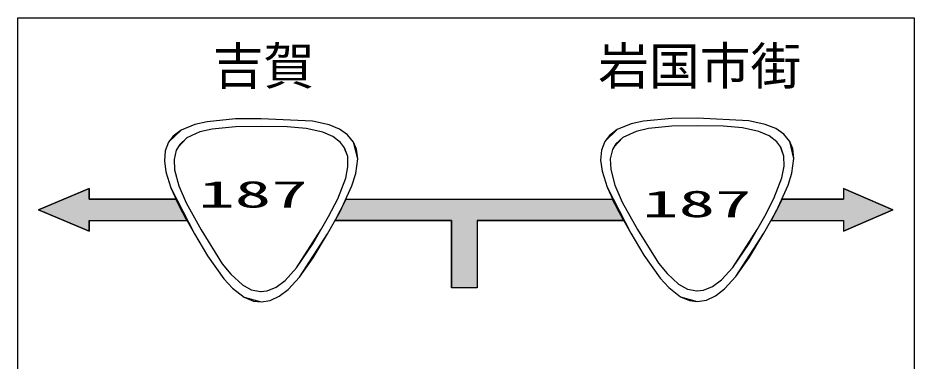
# Model space of a CAD drawing. Units: millimetres, scale not verified. Extents: x 40000 to 680000, y 20000 to 380000.
# Drawn here: x 261590 to 305731, y 263293 to 280229 of the extents above; entities that cross this region are included whole.
import ezdxf
from ezdxf.enums import TextEntityAlignment as Align

# ---------------------------------------------------------------- set-up
doc = ezdxf.new("R2010")
doc.units = ezdxf.units.MM
doc.header["$LTSCALE"] = 1000
doc.layers.add('M-STR-STRC', color=7, linetype='Continuous', lineweight=25)
doc.styles.add('ＭＳ ゴシック', font='')
doc.styles.get('ＭＳ ゴシック').set_extended_font_data('MS Gothic')

msp = doc.modelspace()

# ---------------------------------------------------------------- hatches: boundary and pattern name
at = {"layer": 'M-STR-STRC'}
for points in [[(269364, 271285), (265099, 271285), (265099, 271811), (262603, 270760), (265099, 269709), (265099, 270234), (269908, 270234)], [(299239, 271284), (298693, 270233), (302259, 270233), (302259, 269708), (304679, 270759), (302259, 271810), (302259, 271284)], [(290866, 271285), (291412, 270234), (284214, 270234), (284214, 266915), (282953, 266915), (282953, 270234), (277220, 270234), (277763, 271285)]]:
    msp.add_hatch(color=256, dxfattribs=at).paths.add_polyline_path(points)

# ---------------------------------------------------------------- linework, layer by layer
for p, q in [((261590, 262372), (261591, 280229)), ((261591, 280229), (305731, 280228)), ((305731, 280228), (305730, 262371)), ((270909, 275108), (270302, 274971)), ((270909, 275108), (270302, 274971)), ((270909, 275108), (270302, 274971)), ((272303, 275240), (270909, 275108)), ((272303, 275240), (270909, 275108)), ((272303, 275240), (270909, 275108)), ((273564, 275253), (272303, 275240)), ((273564, 275253), (272303, 275240)), ((273564, 275253), (272303, 275240)), ((276106, 275126), (273564, 275253)), ((276916, 274944), (276106, 275126)), ((291790, 274999), (291113, 274721)), ((291790, 274999), (291113, 274721)), ((291790, 274999), (291113, 274721)), ((292398, 275135), (291790, 274999)), ((292398, 275135), (291790, 274999)), ((292398, 275135), (291790, 274999)), ((293792, 275267), (292398, 275135)), ((293792, 275267), (292398, 275135)), ((293792, 275267), (292398, 275135)), ((295053, 275280), (293792, 275267)), ((295053, 275280), (293792, 275267)), ((295053, 275280), (293792, 275267)), ((297594, 275154), (295053, 275280)), ((298404, 274972), (297594, 275154)), ((269624, 274694), (269013, 274097)), ((269624, 274694), (269238, 274401)), ((269624, 274694), (269238, 274401)), ((270302, 274971), (269624, 274694)), ((270302, 274971), (269624, 274694)), ((270302, 274971), (269624, 274694)), ((270552, 274603), (269903, 274305)), ((270552, 274603), (269903, 274305)), ((270552, 274603), (269903, 274305)), ((271153, 274744), (270552, 274603)), ((271153, 274744), (270552, 274603)), ((271153, 274744), (270552, 274603)), ((272307, 274861), (271153, 274744)), ((272307, 274861), (271153, 274744)), ((272307, 274861), (271153, 274744)), ((273564, 274878), (272307, 274861)), ((273564, 274878), (272307, 274861)), ((273564, 274878), (272307, 274861)), ((274859, 274859), (273564, 274878)), ((275791, 274773), (274859, 274859)), ((276604, 274594), (275791, 274773)), ((277104, 274380), (276604, 274594)), ((277425, 274737), (276916, 274944)), ((277831, 274457), (277425, 274737)), ((291113, 274721), (290501, 274124)), ((291113, 274721), (290727, 274429)), ((291113, 274721), (290727, 274429)), ((292041, 274630), (291392, 274333)), ((292041, 274630), (291392, 274333)), ((292041, 274630), (291392, 274333)), ((292642, 274772), (292041, 274630)), ((292642, 274772), (292041, 274630)), ((292642, 274772), (292041, 274630)), ((293795, 274889), (292642, 274772)), ((293795, 274889), (292642, 274772)), ((293795, 274889), (292642, 274772)), ((295053, 274906), (293795, 274889)), ((295053, 274906), (293795, 274889)), ((295053, 274906), (293795, 274889)), ((296347, 274887), (295053, 274906)), ((297280, 274801), (296347, 274887)), ((298092, 274621), (297280, 274801)), ((298593, 274407), (298092, 274621)), ((298914, 274764), (298404, 274972)), ((299319, 274485), (298914, 274764)), ((269238, 274401), (269013, 274097)), ((269238, 274401), (269013, 274097)), ((269903, 274305), (269463, 273837)), ((269903, 274305), (269558, 273985)), ((269903, 274305), (269558, 273985)), ((277486, 274084), (277104, 274380)), ((278115, 274096), (277831, 274457)), ((290501, 274124), (290331, 273697)), ((290501, 274124), (290331, 273697)), ((290727, 274429), (290501, 274124)), ((290727, 274429), (290501, 274124)), ((291392, 274333), (290952, 273864)), ((291392, 274333), (291047, 274013)), ((291392, 274333), (291047, 274013)), ((298975, 274112), (298593, 274407)), ((299604, 274124), (299319, 274485)), ((299815, 273296), (299604, 274124)), ((299754, 273776), (299604, 274124)), ((269013, 274097), (268842, 273670)), ((269013, 274097), (268842, 273670)), ((269391, 273702), (269279, 273246)), ((269391, 273702), (269279, 273246)), ((269558, 273985), (269391, 273702)), ((269558, 273985), (269391, 273702)), ((277677, 273816), (277486, 274084)), ((277832, 273382), (277664, 273836)), ((277832, 273382), (277677, 273816)), ((278326, 273268), (278115, 274096)), ((278266, 273749), (278115, 274096)), ((278326, 273268), (278266, 273749)), ((290331, 273697), (290292, 273206)), ((290331, 273697), (290292, 273206)), ((290880, 273729), (290768, 273274)), ((290880, 273729), (290768, 273274)), ((291047, 274013), (290880, 273729)), ((291047, 274013), (290880, 273729)), ((299165, 273844), (298975, 274112)), ((299320, 273409), (299153, 273864)), ((299320, 273409), (299165, 273844)), ((299815, 273296), (299754, 273776)), ((268842, 273670), (268803, 273179)), ((268842, 273670), (268803, 273179)), ((269279, 273246), (269303, 272725)), ((269279, 273246), (269303, 272725)), ((277844, 272878), (277832, 273382)), ((277844, 272878), (277832, 273382)), ((278228, 272543), (278326, 273268)), ((278228, 272543), (278326, 273268)), ((290768, 273274), (290792, 272753)), ((290768, 273274), (290792, 272753)), ((299333, 272906), (299320, 273409)), ((299333, 272906), (299320, 273409)), ((299717, 272570), (299815, 273296)), ((299717, 272570), (299815, 273296)), ((268803, 273179), (268878, 272634)), ((268803, 273179), (268878, 272634)), ((277735, 272318), (277844, 272878)), ((277735, 272318), (277844, 272878)), ((290292, 273206), (290367, 272662)), ((290292, 273206), (290367, 272662)), ((299224, 272345), (299333, 272906)), ((299224, 272345), (299333, 272906)), ((268878, 272634), (269126, 271842)), ((268878, 272634), (269126, 271842)), ((269303, 272725), (269510, 271950)), ((269303, 272725), (269510, 271950)), ((278042, 271948), (278228, 272543)), ((278042, 271948), (278228, 272543)), ((290367, 272662), (290614, 271869)), ((290367, 272662), (290614, 271869)), ((290792, 272753), (290999, 271978)), ((290792, 272753), (290999, 271978)), ((299531, 271976), (299717, 272570)), ((299531, 271976), (299717, 272570)), ((269510, 271950), (269872, 271111)), ((269510, 271950), (269872, 271111)), ((277342, 271293), (277735, 272318)), ((277342, 271293), (277735, 272318)), ((277460, 270675), (278042, 271948)), ((277460, 270675), (278042, 271948)), ((290999, 271978), (291360, 271139)), ((290999, 271978), (291360, 271139)), ((298831, 271320), (299224, 272345)), ((298831, 271320), (299224, 272345)), ((298948, 270703), (299531, 271976)), ((298948, 270703), (299531, 271976)), ((262603, 270760), (265099, 271811)), ((265099, 271811), (265099, 271285)), ((269126, 271842), (270287, 269577)), ((269126, 271842), (269614, 270779)), ((290614, 271869), (291775, 269605)), ((290614, 271869), (291102, 270807)), ((302259, 271810), (304679, 270759)), ((302259, 271810), (302259, 271284)), ((265099, 271285), (269364, 271285)), ((269872, 271111), (270611, 269764)), ((269872, 271111), (270611, 269764)), ((269872, 271111), (270611, 269764)), ((276896, 270424), (277342, 271293)), ((276896, 270424), (277342, 271293)), ((277763, 271285), (290866, 271285)), ((291360, 271139), (292100, 269792)), ((291360, 271139), (292100, 269792)), ((291360, 271139), (292100, 269792)), ((298384, 270452), (298831, 271320)), ((298384, 270452), (298831, 271320)), ((299239, 271284), (302259, 271284)), ((265099, 269709), (262603, 270760)), ((269614, 270779), (270287, 269577)), ((276841, 269577), (277460, 270675)), ((276841, 269577), (277460, 270675)), ((291102, 270807), (291775, 269605)), ((298329, 269605), (298948, 270703)), ((298329, 269605), (298948, 270703)), ((304679, 270759), (302259, 269708)), ((265099, 270234), (269908, 270234)), ((265099, 270234), (265099, 269709)), ((276115, 269073), (276896, 270424)), ((276115, 269073), (276896, 270424)), ((277220, 270234), (282953, 270234)), ((282953, 270234), (282953, 266915)), ((284214, 270234), (284214, 266915)), ((284214, 270234), (291412, 270234)), ((297603, 269100), (298384, 270452)), ((297603, 269100), (298384, 270452)), ((298693, 270233), (302259, 270233)), ((302259, 270233), (302259, 269708)), ((270611, 269764), (271657, 268096)), ((270611, 269764), (271657, 268096)), ((275312, 267888), (276516, 269764)), ((292100, 269792), (293146, 268123)), ((292100, 269792), (293146, 268123)), ((296801, 267915), (298005, 269792)), ((270287, 269577), (270928, 268492)), ((270287, 269577), (270928, 268492)), ((270287, 269577), (270928, 268492)), ((275460, 267439), (276841, 269577)), ((276136, 268393), (276841, 269577)), ((291775, 269605), (292417, 268520)), ((291775, 269605), (292417, 268520)), ((291775, 269605), (292417, 268520)), ((296949, 267467), (298329, 269605)), ((297625, 268420), (298329, 269605)), ((275312, 267888), (276115, 269073)), ((275312, 267888), (276115, 269073)), ((296801, 267915), (297603, 269100)), ((296801, 267915), (297603, 269100)), ((270928, 268492), (271740, 267351)), ((270928, 268492), (271740, 267351)), ((270928, 268492), (271740, 267351)), ((275460, 267439), (276136, 268393)), ((292417, 268520), (293228, 267378)), ((292417, 268520), (293228, 267378)), ((292417, 268520), (293228, 267378)), ((296949, 267467), (297625, 268420)), ((271657, 268096), (272072, 267582)), ((271657, 268096), (272072, 267582)), ((293146, 268123), (293561, 267610)), ((293146, 268123), (293561, 267610)), ((272072, 267582), (272644, 267058)), ((272072, 267582), (272644, 267058)), ((274750, 267274), (275312, 267888)), ((293561, 267610), (294133, 267085)), ((293561, 267610), (294133, 267085)), ((296239, 267302), (296801, 267915)), ((271740, 267351), (272162, 266893)), ((271740, 267351), (272162, 266893)), ((271740, 267351), (272162, 266893)), ((272644, 267058), (273086, 266816)), ((272644, 267058), (273086, 266816)), ((274315, 266948), (274750, 267274)), ((274898, 266829), (275460, 267439)), ((274898, 266829), (275460, 267439)), ((293228, 267378), (293650, 266920)), ((293228, 267378), (293650, 266920)), ((293228, 267378), (293650, 266920)), ((294133, 267085), (294575, 266844)), ((294133, 267085), (294575, 266844)), ((295803, 266975), (296239, 267302)), ((296386, 266856), (296949, 267467)), ((296386, 266856), (296949, 267467)), ((272162, 266893), (272741, 266445)), ((272162, 266893), (272741, 266445)), ((272162, 266893), (272741, 266445)), ((273086, 266816), (273540, 266733)), ((273086, 266816), (273540, 266733)), ((273540, 266733), (273868, 266764)), ((273540, 266733), (273564, 266734)), ((273868, 266764), (274315, 266948)), ((274463, 266491), (274898, 266829)), ((274463, 266491), (274898, 266829)), ((284214, 266915), (282953, 266915)), ((293650, 266920), (294229, 266472)), ((293650, 266920), (294229, 266472)), ((293650, 266920), (294229, 266472)), ((294575, 266844), (295029, 266761)), ((294575, 266844), (295029, 266761)), ((295029, 266761), (295356, 266792)), ((295029, 266761), (295052, 266762)), ((295356, 266792), (295803, 266975)), ((295952, 266519), (296386, 266856)), ((295952, 266519), (296386, 266856)), ((272741, 266445), (273564, 266214)), ((272741, 266445), (273187, 266257)), ((272741, 266445), (273187, 266257)), ((273187, 266257), (273564, 266214)), ((273187, 266257), (273564, 266214)), ((273564, 266214), (274019, 266279)), ((273564, 266214), (274019, 266279)), ((274019, 266279), (274463, 266491)), ((274019, 266279), (274463, 266491)), ((294229, 266472), (295052, 266241)), ((294229, 266472), (294676, 266285)), ((294229, 266472), (294676, 266285)), ((294676, 266285), (295052, 266241)), ((294676, 266285), (295052, 266241)), ((295052, 266241), (295507, 266307)), ((295052, 266241), (295507, 266307)), ((295507, 266307), (295952, 266519)), ((295507, 266307), (295952, 266519))]:
    msp.add_line(p, q, dxfattribs=at)
for points in [[(269364, 271285), (265099, 271285), (265099, 271811), (262603, 270760), (265099, 269709), (265099, 270234), (269908, 270234)], [(299239, 271284), (298693, 270233), (302259, 270233), (302259, 269708), (304679, 270759), (302259, 271810), (302259, 271284)], [(290866, 271285), (291412, 270234), (284214, 270234), (284214, 266915), (282953, 266915), (282953, 270234), (277220, 270234), (277763, 271285)]]:
    msp.add_lwpolyline(points, close=True, dxfattribs=at)

# ---------------------------------------------------------------- texts
at = {"layer": 'M-STR-STRC', "style": 'ＭＳ ゴシック'}
for s, p in [('吉賀', (271189, 276389)), ('岩国市街', (290177, 276388))]:
    msp.add_text(s, height=1833, rotation=359.999, dxfattribs=at).set_placement(p, align=Align.BOTTOM_LEFT)
at = {"layer": 'M-STR-STRC', "style": 'ＭＳ ゴシック', "width": 2}
for p in [(270474, 270473), (292339, 269999)]:
    msp.add_text('187', height=1320, rotation=359.999, dxfattribs=at).set_placement(p, align=Align.BOTTOM_LEFT)

doc.saveas('drawing.dxf')
